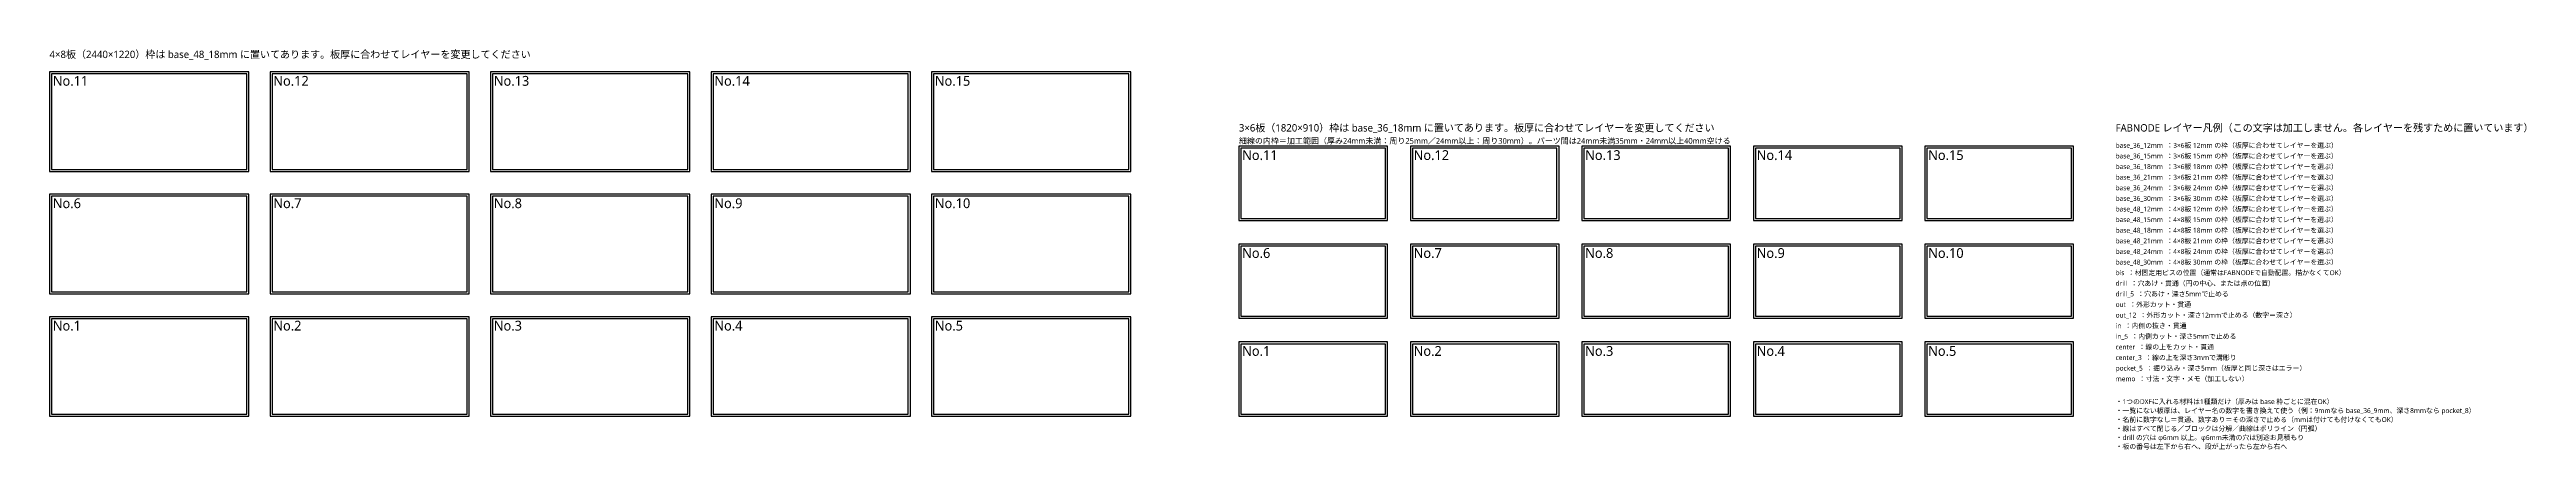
# Model space of a CAD drawing. Header units: millimetres. Extents: x -14098 to 16231, y -397 to 4505.
import ezdxf

# ---------------------------------------------------------------- set-up
doc = ezdxf.new("R2010")
doc.units = ezdxf.units.MM
for name, color, linetype in [('base_36_12mm', 7, 'Continuous'), ('base_36_15mm', 7, 'Continuous'), ('base_36_18mm', 7, 'Continuous'), ('base_36_21mm', 7, 'Continuous'), ('base_36_24mm', 7, 'Continuous'), ('base_36_30mm', 7, 'Continuous'), ('base_48_12mm', 7, 'Continuous'), ('base_48_15mm', 7, 'Continuous'), ('base_48_18mm', 7, 'Continuous'), ('base_48_21mm', 7, 'Continuous'), ('base_48_24mm', 7, 'Continuous'), ('base_48_30mm', 7, 'Continuous'), ('bis', 6, 'Continuous'), ('center', 3, 'Continuous'), ('center_3', 3, 'Continuous'), ('drill', 30, 'Continuous'), ('drill_5', 30, 'Continuous'), ('in', 5, 'Continuous'), ('in_5', 5, 'Continuous'), ('memo', 8, 'Continuous'), ('out', 1, 'Continuous'), ('out_12', 1, 'Continuous'), ('pocket_5', 4, 'Continuous')]:
    doc.layers.add(name, color=color, linetype=linetype)
doc.styles.add('OpenSans', font='OpenSans-Regular.ttf')

msp = doc.modelspace()

# ---------------------------------------------------------------- linework, layer by layer
at = {"layer": 'base_36_18mm'}
for points in [[(465, 2411), (2285, 2411), (2285, 3321), (465, 3321)], [(2565, 2411), (4385, 2411), (4385, 3321), (2565, 3321)], [(4665, 2411), (6485, 2411), (6485, 3321), (4665, 3321)], [(6765, 2411), (8585, 2411), (8585, 3321), (6765, 3321)], [(8865, 2411), (10685, 2411), (10685, 3321), (8865, 3321)], [(465, 1211), (2285, 1211), (2285, 2121), (465, 2121)], [(2565, 1211), (4385, 1211), (4385, 2121), (2565, 2121)], [(4665, 1211), (6485, 1211), (6485, 2121), (4665, 2121)], [(6765, 1211), (8585, 1211), (8585, 2121), (6765, 2121)], [(8865, 1211), (10685, 1211), (10685, 2121), (8865, 2121)], [(465, 11), (2285, 11), (2285, 921), (465, 921)], [(2565, 11), (4385, 11), (4385, 921), (2565, 921)], [(4665, 11), (6485, 11), (6485, 921), (4665, 921)], [(6765, 11), (8585, 11), (8585, 921), (6765, 921)], [(8865, 11), (10685, 11), (10685, 921), (8865, 921)]]:
    msp.add_lwpolyline(points, close=True, dxfattribs=at)
at = {"layer": 'base_48_18mm'}
for points in [[(-14098, 3011), (-11658, 3011), (-11658, 4231), (-14098, 4231)], [(-11398, 3011), (-8958, 3011), (-8958, 4231), (-11398, 4231)], [(-8698, 3011), (-6258, 3011), (-6258, 4231), (-8698, 4231)], [(-5998, 3011), (-3558, 3011), (-3558, 4231), (-5998, 4231)], [(-3298, 3011), (-858, 3011), (-858, 4231), (-3298, 4231)], [(-14098, 1511), (-11658, 1511), (-11658, 2731), (-14098, 2731)], [(-11398, 1511), (-8958, 1511), (-8958, 2731), (-11398, 2731)], [(-8698, 1511), (-6258, 1511), (-6258, 2731), (-8698, 2731)], [(-5998, 1511), (-3558, 1511), (-3558, 2731), (-5998, 2731)], [(-3298, 1511), (-858, 1511), (-858, 2731), (-3298, 2731)], [(-14098, 11), (-11658, 11), (-11658, 1231), (-14098, 1231)], [(-11398, 11), (-8958, 11), (-8958, 1231), (-11398, 1231)], [(-8698, 11), (-6258, 11), (-6258, 1231), (-8698, 1231)], [(-5998, 11), (-3558, 11), (-3558, 1231), (-5998, 1231)], [(-3298, 11), (-858, 11), (-858, 1231), (-3298, 1231)]]:
    msp.add_lwpolyline(points, close=True, dxfattribs=at)
at = {"layer": 'memo'}
for points in [[(-14073, 3036), (-11683, 3036), (-11683, 4206), (-14073, 4206)], [(-11373, 3036), (-8983, 3036), (-8983, 4206), (-11373, 4206)], [(-8673, 3036), (-6283, 3036), (-6283, 4206), (-8673, 4206)], [(-5973, 3036), (-3583, 3036), (-3583, 4206), (-5973, 4206)], [(-3273, 3036), (-883, 3036), (-883, 4206), (-3273, 4206)], [(490, 2436), (2260, 2436), (2260, 3296), (490, 3296)], [(2590, 2436), (4360, 2436), (4360, 3296), (2590, 3296)], [(4690, 2436), (6460, 2436), (6460, 3296), (4690, 3296)], [(6790, 2436), (8560, 2436), (8560, 3296), (6790, 3296)], [(8890, 2436), (10660, 2436), (10660, 3296), (8890, 3296)], [(-14073, 1536), (-11683, 1536), (-11683, 2706), (-14073, 2706)], [(-11373, 1536), (-8983, 1536), (-8983, 2706), (-11373, 2706)], [(-8673, 1536), (-6283, 1536), (-6283, 2706), (-8673, 2706)], [(-5973, 1536), (-3583, 1536), (-3583, 2706), (-5973, 2706)], [(-3273, 1536), (-883, 1536), (-883, 2706), (-3273, 2706)], [(490, 1236), (2260, 1236), (2260, 2096), (490, 2096)], [(2590, 1236), (4360, 1236), (4360, 2096), (2590, 2096)], [(4690, 1236), (6460, 1236), (6460, 2096), (4690, 2096)], [(6790, 1236), (8560, 1236), (8560, 2096), (6790, 2096)], [(8890, 1236), (10660, 1236), (10660, 2096), (8890, 2096)], [(-14073, 36), (-11683, 36), (-11683, 1206), (-14073, 1206)], [(-11373, 36), (-8983, 36), (-8983, 1206), (-11373, 1206)], [(-8673, 36), (-6283, 36), (-6283, 1206), (-8673, 1206)], [(-5973, 36), (-3583, 36), (-3583, 1206), (-5973, 1206)], [(-3273, 36), (-883, 36), (-883, 1206), (-3273, 1206)], [(490, 36), (2260, 36), (2260, 896), (490, 896)], [(2590, 36), (4360, 36), (4360, 896), (2590, 896)], [(4690, 36), (6460, 36), (6460, 896), (4690, 896)], [(6790, 36), (8560, 36), (8560, 896), (6790, 896)], [(8890, 36), (10660, 36), (10660, 896), (8890, 896)]]:
    msp.add_lwpolyline(points, close=True, dxfattribs=at)

# ---------------------------------------------------------------- texts
at = {"layer": 'base_36_12mm', "style": 'OpenSans'}
msp.add_text('base_36_12mm  ：3×6板 12mm の枠（板厚に合わせてレイヤーを選ぶ）', height=60, dxfattribs=at).set_placement((11200, 3300))
at = {"layer": 'base_36_15mm', "style": 'OpenSans'}
msp.add_text('base_36_15mm  ：3×6板 15mm の枠（板厚に合わせてレイヤーを選ぶ）', height=60, dxfattribs=at).set_placement((11200, 3170))
at = {"layer": 'base_36_18mm', "style": 'OpenSans'}
msp.add_text('base_36_18mm  ：3×6板 18mm の枠（板厚に合わせてレイヤーを選ぶ）', height=60, dxfattribs=at).set_placement((11200, 3040))
at = {"layer": 'base_36_21mm', "style": 'OpenSans'}
msp.add_text('base_36_21mm  ：3×6板 21mm の枠（板厚に合わせてレイヤーを選ぶ）', height=60, dxfattribs=at).set_placement((11200, 2910))
at = {"layer": 'base_36_24mm', "style": 'OpenSans'}
msp.add_text('base_36_24mm  ：3×6板 24mm の枠（板厚に合わせてレイヤーを選ぶ）', height=60, dxfattribs=at).set_placement((11200, 2780))
at = {"layer": 'base_36_30mm', "style": 'OpenSans'}
msp.add_text('base_36_30mm  ：3×6板 30mm の枠（板厚に合わせてレイヤーを選ぶ）', height=60, dxfattribs=at).set_placement((11200, 2650))
at = {"layer": 'base_48_12mm', "style": 'OpenSans'}
msp.add_text('base_48_12mm  ：4×8板 12mm の枠（板厚に合わせてレイヤーを選ぶ）', height=60, dxfattribs=at).set_placement((11200, 2520))
at = {"layer": 'base_48_15mm', "style": 'OpenSans'}
msp.add_text('base_48_15mm  ：4×8板 15mm の枠（板厚に合わせてレイヤーを選ぶ）', height=60, dxfattribs=at).set_placement((11200, 2390))
at = {"layer": 'base_48_18mm', "style": 'OpenSans'}
msp.add_text('base_48_18mm  ：4×8板 18mm の枠（板厚に合わせてレイヤーを選ぶ）', height=60, dxfattribs=at).set_placement((11200, 2260))
at = {"layer": 'base_48_21mm', "style": 'OpenSans'}
msp.add_text('base_48_21mm  ：4×8板 21mm の枠（板厚に合わせてレイヤーを選ぶ）', height=60, dxfattribs=at).set_placement((11200, 2130))
at = {"layer": 'base_48_24mm', "style": 'OpenSans'}
msp.add_text('base_48_24mm  ：4×8板 24mm の枠（板厚に合わせてレイヤーを選ぶ）', height=60, dxfattribs=at).set_placement((11200, 2000))
at = {"layer": 'base_48_30mm', "style": 'OpenSans'}
msp.add_text('base_48_30mm  ：4×8板 30mm の枠（板厚に合わせてレイヤーを選ぶ）', height=60, dxfattribs=at).set_placement((11200, 1870))
at = {"layer": 'bis', "style": 'OpenSans'}
msp.add_text('bis  ：材固定用ビスの位置（通常はFABNODEで自動配置。描かなくてOK）', height=60, dxfattribs=at).set_placement((11200, 1740))
at = {"layer": 'center', "style": 'OpenSans'}
msp.add_text('center  ：線の上をカット・貫通', height=60, dxfattribs=at).set_placement((11200, 830))
at = {"layer": 'center_3', "style": 'OpenSans'}
msp.add_text('center_3  ：線の上を深さ3mmで溝彫り', height=60, dxfattribs=at).set_placement((11200, 700))
at = {"layer": 'drill', "style": 'OpenSans'}
msp.add_text('drill  ：穴あけ・貫通（円の中心、または点の位置）', height=60, dxfattribs=at).set_placement((11200, 1610))
at = {"layer": 'drill_5', "style": 'OpenSans'}
msp.add_text('drill_5  ：穴あけ・深さ5mmで止める', height=60, dxfattribs=at).set_placement((11200, 1480))
at = {"layer": 'in', "style": 'OpenSans'}
msp.add_text('in  ：内側の抜き・貫通', height=60, dxfattribs=at).set_placement((11200, 1090))
at = {"layer": 'in_5', "style": 'OpenSans'}
msp.add_text('in_5  ：内側カット・深さ5mmで止める', height=60, dxfattribs=at).set_placement((11200, 960))
at = {"layer": 'memo', "style": 'OpenSans'}
for s, height, p in [('4×8板（2440×1220）枠は base_48_18mm に置いてあります。板厚に合わせてレイヤーを変更してください', 90, (-14098, 4400)), ('No.11', 120, (-14058, 4061)), ('No.12', 120, (-11358, 4061)), ('No.13', 120, (-8658, 4061)), ('No.14', 120, (-5958, 4061)), ('No.15', 120, (-3258, 4061)), ('細線の内枠＝加工範囲（厚み24mm未満：周り25mm／24mm以上：周り30mm）。パーツ間は24mm未満35mm・24mm以上40mm空ける', 70, (465, 3350)), ('3×6板（1820×910）枠は base_36_18mm に置いてあります。板厚に合わせてレイヤーを変更してください', 90, (465, 3500)), ('FABNODE レイヤー凡例（この文字は加工しません。各レイヤーを残すために置いています）', 90, (11200, 3500)), ('No.11', 120, (505, 3151)), ('No.12', 120, (2605, 3151)), ('No.13', 120, (4705, 3151)), ('No.14', 120, (6805, 3151)), ('No.15', 120, (8905, 3151)), ('No.6', 120, (-14058, 2561)), ('No.7', 120, (-11358, 2561)), ('No.8', 120, (-8658, 2561)), ('No.9', 120, (-5958, 2561)), ('No.10', 120, (-3258, 2561)), ('No.6', 120, (505, 1951)), ('No.7', 120, (2605, 1951)), ('No.8', 120, (4705, 1951)), ('No.9', 120, (6805, 1951)), ('No.10', 120, (8905, 1951)), ('No.1', 120, (-14058, 1061)), ('No.2', 120, (-11358, 1061)), ('No.3', 120, (-8658, 1061)), ('No.4', 120, (-5958, 1061)), ('No.5', 120, (-3258, 1061)), ('No.1', 120, (505, 751)), ('No.2', 120, (2605, 751)), ('No.3', 120, (4705, 751)), ('No.4', 120, (6805, 751)), ('No.5', 120, (8905, 751)), ('memo  ：寸法・文字・メモ（加工しない）', 60, (11200, 440)), ('・1つのDXFに入れる材料は1種類だけ（厚みは base 枠ごとに混在OK）', 60, (11200, 160)), ('・一覧にない板厚は、レイヤー名の数字を書き換えて使う（例：9mmなら base_36_9mm、深さ8mmなら pocket_8）', 60, (11200, 50)), ('・名前に数字なし＝貫通、数字あり＝その深さで止める（mmは付けても付けなくてもOK）', 60, (11200, -60)), ('・線はすべて閉じる／ブロックは分解／曲線はポリライン（円弧）', 60, (11200, -170)), ('・drill の穴は φ6mm 以上。φ6mm未満の穴は別途お見積もり', 60, (11200, -280)), ('・板の番号は左下から右へ、段が上がったら左から右へ', 60, (11200, -390))]:
    msp.add_text(s, height=height, dxfattribs=at).set_placement(p)
at = {"layer": 'out', "style": 'OpenSans'}
msp.add_text('out  ：外形カット・貫通', height=60, dxfattribs=at).set_placement((11200, 1350))
at = {"layer": 'out_12', "style": 'OpenSans'}
msp.add_text('out_12  ：外形カット・深さ12mmで止める（数字＝深さ）', height=60, dxfattribs=at).set_placement((11200, 1220))
at = {"layer": 'pocket_5', "style": 'OpenSans'}
msp.add_text('pocket_5  ：掘り込み・深さ5mm（板厚と同じ深さはエラー）', height=60, dxfattribs=at).set_placement((11200, 570))

doc.saveas('drawing.dxf')
